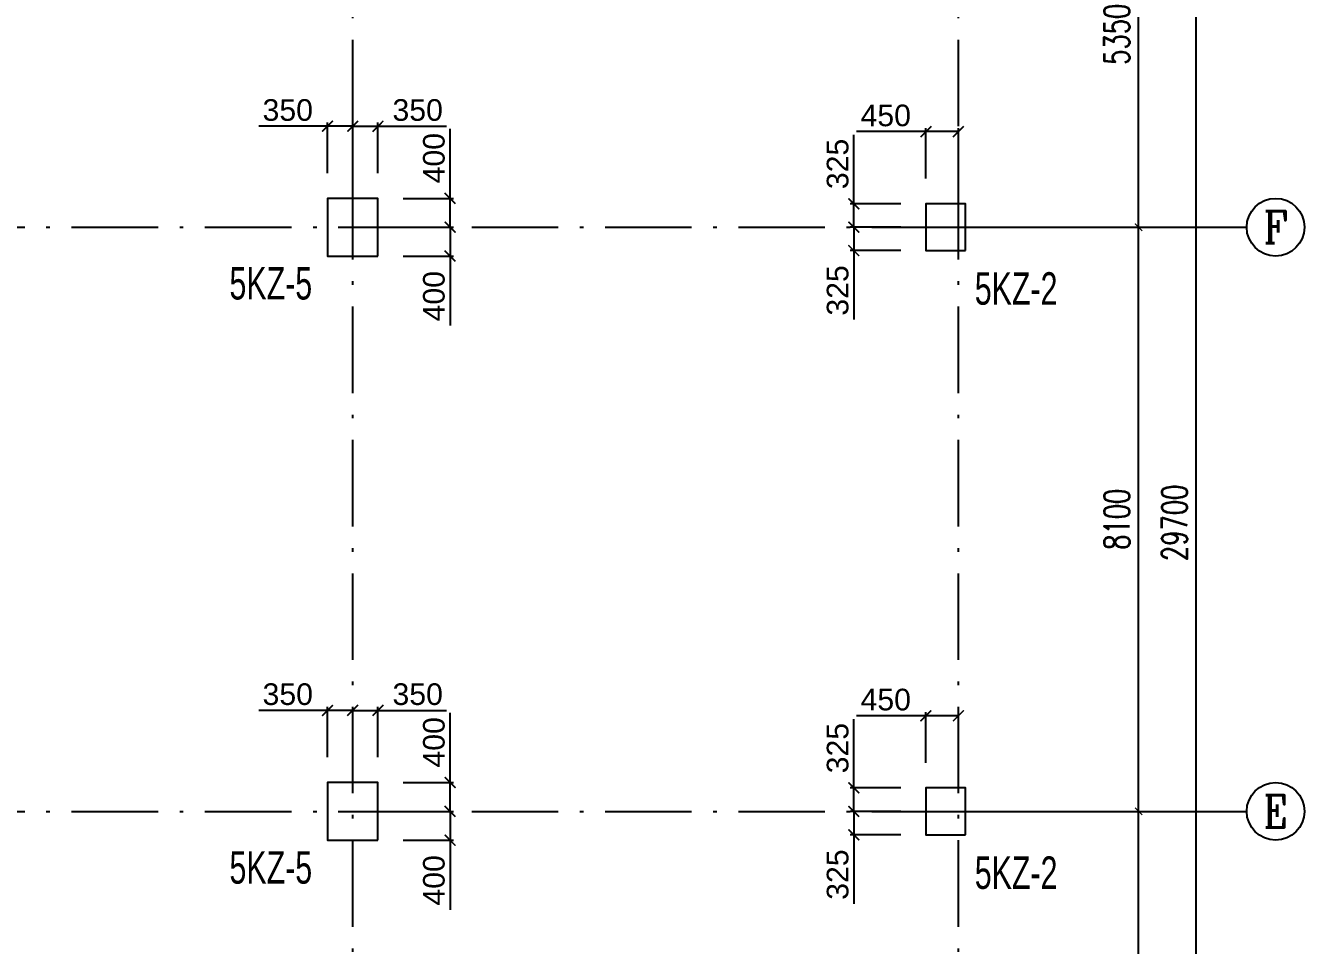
# Model space of a CAD drawing. Header units: millimetres. Extents: x -3831 to 465700, y 39900 to 106100.
# Drawn here: x 347963 to 365700, y 80591 to 93346 of the extents above; entities that cross this region are included whole.
import ezdxf
from ezdxf.enums import TextEntityAlignment as Align

# ---------------------------------------------------------------- set-up
doc = ezdxf.new("R2010")
doc.units = ezdxf.units.MM
doc.linetypes.add('线型2', pattern=[1850, 1200, -300, 50, -300])
for name, color, linetype in [('AXIS', 3, 'Continuous'), ('AXIS_TEXT', 7, 'Continuous'), ('column_dim', 90, 'Continuous'), ('DOTE', 10, '线型2')]:
    doc.layers.add(name, color=color, linetype=linetype)
doc.layers.add('S_Cl', color=2, linetype='Continuous', lineweight=25)
doc.layers.add('S_ColumFocus', color=2, linetype='Continuous', lineweight=9)
doc.styles.add('_TCH_AXIS', font='COMPLEX', dxfattribs={"bigfont": 'GBCBIG'})
doc.styles.add('_TCH_DIM_T3', font='SIMPLEX', dxfattribs={"width": 0.705882, "bigfont": 'GBCBIG'})
doc.styles.add('COMPLEX', font='COMPLEX')
doc.styles.get("Standard").update_dxf_attribs({"font": 'arial.ttf'})
doc.styles.add('xxxx', font='RIF.ttf')
doc.dimstyles.new('_TCH_ARCH&&100', dxfattribs={"dimtxt": 297.5, "dimasz": 100, "dimexe": 250, "dimexo": 300, "dimgap": 126.25, "dimtad": 1, "dimdec": 0, "dimzin": 0, "dimdsep": 46, "dimtxsty": '_TCH_DIM_T3', "dimblk": 'ARCHTICK', "dimcen": 0.09, "dimclrt": 7, "dimazin": 2, "dimtfac": 1, "dimtdec": 0, "dimtix": 1, "dimtmove": 2, "dimatfit": 3, "dimfxl": 100, "dimtolj": 1, "dimtzin": 0, "dimarcsym": 0})
doc.dimstyles.new('ISO-25', dxfattribs={"dimtxt": 2.5, "dimasz": 2.5, "dimexe": 1.25, "dimexo": 0.625, "dimtad": 1, "dimtxsty": 'Standard', "dimcen": 2.5, "dimadec": 0, "dimazin": 0, "dimtfac": 1, "dimtmove": 0, "dimatfit": 3, "dimfxl": 1, "dimarcsym": 0})

# ---------------------------------------------------------------- blocks, each defined once
blk = doc.blocks.new('_AXISO')
blk.add_circle((0, 0), 0.5)
at = {"layer": 'AXIS_TEXT', "style": 'COMPLEX', "width": 1.041667}
blk.add_attdef('A', text='', height=0.56, dxfattribs=at).set_placement((-0.25, -0.28), (0.25, -0.28), align=Align.FIT)
blk = doc.blocks.new('_ArchTick')
at = {"color": 0, "linetype": 'ByBlock', "const_width": 0.15}
blk.add_lwpolyline([(-0.5, -0.5), (0.5, 0.5)], dxfattribs=at)
blk = doc.blocks.new('*D460')
at = {"layer": 'AXIS', "color": 0, "lineweight": -2, "transparency": 16777216}
for p, q in [((361200, 82450), (363650, 82450)), ((363400, 77000), (363400, 82450)), ((361200, 77000), (363650, 77000))]:
    blk.add_line(p, q, dxfattribs=at)
at = {"layer": 'Defpoints', "color": 0, "transparency": 16777216}
for p in [(360900, 82450), (363400, 82450), (360900, 77000)]:
    blk.add_point(p, dxfattribs=at)
at = {"layer": 'AXIS', "color": 0, "lineweight": -2, "transparency": 16777216, "xscale": 100, "yscale": 100, "zscale": 100}
for p, rotation in [((363400, 82450), 90), ((363400, 77000), 270)]:
    blk.add_blockref('_ArchTick', p, dxfattribs=dict(at, rotation=rotation))
at = {"layer": 'AXIS', "color": 7, "transparency": 16777216, "insert": (363098.75, 79725), "char_height": 350, "attachment_point": 5, "rotation": 90, "style": '_TCH_DIM_T3'}
blk.add_mtext('\\A1;5450', dxfattribs=at)
blk = doc.blocks.new('*D461')
at = {"layer": 'AXIS', "color": 0, "lineweight": -2, "transparency": 16777216}
for p, q in [((361200, 90550), (363650, 90550)), ((363400, 82450), (363400, 90550)), ((361200, 82450), (363650, 82450))]:
    blk.add_line(p, q, dxfattribs=at)
at = {"layer": 'Defpoints', "color": 0, "transparency": 16777216}
for p in [(360900, 90550), (363400, 90550), (360900, 82450)]:
    blk.add_point(p, dxfattribs=at)
at = {"layer": 'AXIS', "color": 0, "lineweight": -2, "transparency": 16777216, "xscale": 100, "yscale": 100, "zscale": 100}
for p, rotation in [((363400, 90550), 90), ((363400, 82450), 270)]:
    blk.add_blockref('_ArchTick', p, dxfattribs=dict(at, rotation=rotation))
at = {"layer": 'AXIS', "color": 7, "transparency": 16777216, "insert": (363098.75, 86500), "char_height": 350, "attachment_point": 5, "rotation": 90, "style": '_TCH_DIM_T3'}
blk.add_mtext('\\A1;8100', dxfattribs=at)
blk = doc.blocks.new('*D462')
at = {"layer": 'AXIS', "color": 0, "lineweight": -2, "transparency": 16777216}
for p, q in [((361200, 95900.24988), (363650, 95900.24988)), ((363400, 90550), (363400, 95900.24988)), ((361200, 90550), (363650, 90550))]:
    blk.add_line(p, q, dxfattribs=at)
at = {"layer": 'Defpoints', "color": 0, "transparency": 16777216}
for p in [(360900, 95900.24988), (363400, 95900.24988), (360900, 90550)]:
    blk.add_point(p, dxfattribs=at)
at = {"layer": 'AXIS', "color": 0, "lineweight": -2, "transparency": 16777216, "xscale": 100, "yscale": 100, "zscale": 100}
for p, rotation in [((363400, 95900.24988), 90), ((363400, 90550), 270)]:
    blk.add_blockref('_ArchTick', p, dxfattribs=dict(at, rotation=rotation))
at = {"layer": 'AXIS', "color": 7, "transparency": 16777216, "insert": (363098.75, 93225.12494), "char_height": 350, "attachment_point": 5, "rotation": 90, "style": '_TCH_DIM_T3'}
blk.add_mtext('\\A1;5350', dxfattribs=at)
blk = doc.blocks.new('*D464')
at = {"layer": 'AXIS', "color": 0, "lineweight": -2, "transparency": 16777216}
for p, q in [((361200, 101300), (364450, 101300)), ((364200, 71600), (364200, 101300)), ((361200, 71600), (364450, 71600))]:
    blk.add_line(p, q, dxfattribs=at)
at = {"layer": 'Defpoints', "color": 0, "transparency": 16777216}
for p in [(360900, 101300), (364200, 101300), (360900, 71600)]:
    blk.add_point(p, dxfattribs=at)
at = {"layer": 'AXIS', "color": 0, "lineweight": -2, "transparency": 16777216, "xscale": 100, "yscale": 100, "zscale": 100}
for p, rotation in [((364200, 101300), 90), ((364200, 71600), 270)]:
    blk.add_blockref('_ArchTick', p, dxfattribs=dict(at, rotation=rotation))
at = {"layer": 'AXIS', "color": 7, "transparency": 16777216, "insert": (363899, 86450), "char_height": 350, "attachment_point": 5, "rotation": 90, "style": '_TCH_DIM_T3'}
blk.add_mtext('\\A1;29700', dxfattribs=at)
blk = doc.blocks.new('*D2017')
at = {"layer": 'column_dim', "color": 0, "lineweight": -2, "transparency": 16777216}
for p, q in [((359450, 90875), (359450, 91830)), ((360100, 90875), (359400, 90875)), ((359450, 90550), (359450, 90875)), ((360100, 90550), (359400, 90550))]:
    blk.add_line(p, q, dxfattribs=at)
at = {"layer": 'Defpoints', "color": 0, "transparency": 16777216}
for p in [(360450, 90875), (359450, 90550), (360450, 90550)]:
    blk.add_point(p, dxfattribs=at)
at = {"layer": 'column_dim', "color": 0, "lineweight": -2, "transparency": 16777216, "xscale": 150, "yscale": 150, "zscale": 150}
for p, rotation in [((359450, 90875), 90), ((359450, 90550), 270)]:
    blk.add_blockref('_ArchTick', p, dxfattribs=dict(at, rotation=rotation))
at = {"layer": 'column_dim', "color": 7, "transparency": 16777216, "insert": (359227, 91427), "char_height": 300, "attachment_point": 5, "rotation": 90}
blk.add_mtext('325', dxfattribs=at)
blk = doc.blocks.new('*D2018')
at = {"layer": 'column_dim', "color": 0, "lineweight": -2, "transparency": 16777216}
for p, q in [((360100, 90550), (359400, 90550)), ((359450, 90550), (359450, 90225)), ((360100, 90225), (359400, 90225)), ((359450, 90225), (359450, 89270))]:
    blk.add_line(p, q, dxfattribs=at)
at = {"layer": 'Defpoints', "color": 0, "transparency": 16777216}
for p in [(359450, 90550), (360450, 90550), (360450, 90225)]:
    blk.add_point(p, dxfattribs=at)
at = {"layer": 'column_dim', "color": 0, "lineweight": -2, "transparency": 16777216, "xscale": 150, "yscale": 150, "zscale": 150}
for p, rotation in [((359450, 90550), 90), ((359450, 90225), 270)]:
    blk.add_blockref('_ArchTick', p, dxfattribs=dict(at, rotation=rotation))
at = {"layer": 'column_dim', "color": 7, "transparency": 16777216, "insert": (359227, 89673), "char_height": 300, "attachment_point": 5, "rotation": 90}
blk.add_mtext('325', dxfattribs=at)
blk = doc.blocks.new('*D2019')
at = {"layer": 'column_dim', "color": 0, "lineweight": -2, "transparency": 16777216}
for p, q in [((360450, 91225), (360450, 91925)), ((360900, 91225), (360900, 91925)), ((360450, 91875), (359486, 91875)), ((360900, 91875), (360450, 91875))]:
    blk.add_line(p, q, dxfattribs=at)
at = {"layer": 'Defpoints', "color": 0, "transparency": 16777216}
for p in [(360900, 91875), (360450, 90875), (360900, 90875)]:
    blk.add_point(p, dxfattribs=at)
at = {"layer": 'column_dim', "color": 0, "lineweight": -2, "transparency": 16777216, "xscale": 150, "yscale": 150, "zscale": 150, "rotation": 180}
blk.add_blockref('_ArchTick', (360450, 91875), dxfattribs=at)
at = {"layer": 'column_dim', "color": 0, "lineweight": -2, "transparency": 16777216, "xscale": 150, "yscale": 150, "zscale": 150}
blk.add_blockref('_ArchTick', (360900, 91875), dxfattribs=at)
at = {"layer": 'column_dim', "color": 7, "transparency": 16777216, "insert": (359893, 92098), "char_height": 300, "attachment_point": 5}
blk.add_mtext('450', dxfattribs=at)
blk = doc.blocks.new('*D2020')
at = {"layer": 'column_dim', "color": 0, "lineweight": -2, "transparency": 16777216}
for p, q in [((359450, 82775), (359450, 83730)), ((360100, 82775), (359400, 82775)), ((359450, 82450), (359450, 82775)), ((360100, 82450), (359400, 82450))]:
    blk.add_line(p, q, dxfattribs=at)
at = {"layer": 'Defpoints', "color": 0, "transparency": 16777216}
for p in [(360450, 82775), (359450, 82450), (360450, 82450)]:
    blk.add_point(p, dxfattribs=at)
at = {"layer": 'column_dim', "color": 0, "lineweight": -2, "transparency": 16777216, "xscale": 150, "yscale": 150, "zscale": 150}
for p, rotation in [((359450, 82775), 90), ((359450, 82450), 270)]:
    blk.add_blockref('_ArchTick', p, dxfattribs=dict(at, rotation=rotation))
at = {"layer": 'column_dim', "color": 7, "transparency": 16777216, "insert": (359227, 83327), "char_height": 300, "attachment_point": 5, "rotation": 90}
blk.add_mtext('325', dxfattribs=at)
blk = doc.blocks.new('*D2021')
at = {"layer": 'column_dim', "color": 0, "lineweight": -2, "transparency": 16777216}
for p, q in [((360100, 82450), (359400, 82450)), ((359450, 82450), (359450, 82125)), ((360100, 82125), (359400, 82125)), ((359450, 82125), (359450, 81170))]:
    blk.add_line(p, q, dxfattribs=at)
at = {"layer": 'Defpoints', "color": 0, "transparency": 16777216}
for p in [(359450, 82450), (360450, 82450), (360450, 82125)]:
    blk.add_point(p, dxfattribs=at)
at = {"layer": 'column_dim', "color": 0, "lineweight": -2, "transparency": 16777216, "xscale": 150, "yscale": 150, "zscale": 150}
for p, rotation in [((359450, 82450), 90), ((359450, 82125), 270)]:
    blk.add_blockref('_ArchTick', p, dxfattribs=dict(at, rotation=rotation))
at = {"layer": 'column_dim', "color": 7, "transparency": 16777216, "insert": (359227, 81573), "char_height": 300, "attachment_point": 5, "rotation": 90}
blk.add_mtext('325', dxfattribs=at)
blk = doc.blocks.new('*D2022')
at = {"layer": 'column_dim', "color": 0, "lineweight": -2, "transparency": 16777216}
for p, q in [((360450, 83775), (359486, 83775)), ((360450, 83125), (360450, 83825)), ((360900, 83775), (360450, 83775)), ((360900, 83125), (360900, 83825))]:
    blk.add_line(p, q, dxfattribs=at)
at = {"layer": 'Defpoints', "color": 0, "transparency": 16777216}
for p in [(360900, 83775), (360450, 82775), (360900, 82775)]:
    blk.add_point(p, dxfattribs=at)
at = {"layer": 'column_dim', "color": 0, "lineweight": -2, "transparency": 16777216, "xscale": 150, "yscale": 150, "zscale": 150, "rotation": 180}
blk.add_blockref('_ArchTick', (360450, 83775), dxfattribs=at)
at = {"layer": 'column_dim', "color": 0, "lineweight": -2, "transparency": 16777216, "xscale": 150, "yscale": 150, "zscale": 150}
blk.add_blockref('_ArchTick', (360900, 83775), dxfattribs=at)
at = {"layer": 'column_dim', "color": 7, "transparency": 16777216, "insert": (359893, 83998), "char_height": 300, "attachment_point": 5}
blk.add_mtext('450', dxfattribs=at)
blk = doc.blocks.new('*D2034')
at = {"layer": 'column_dim', "color": 0, "lineweight": -2, "transparency": 16777216}
for p, q in [((353200, 90550), (353900, 90550)), ((353850, 90550), (353850, 90150)), ((353200, 90150), (353900, 90150)), ((353850, 90150), (353850, 89186))]:
    blk.add_line(p, q, dxfattribs=at)
at = {"layer": 'Defpoints', "color": 0, "transparency": 16777216}
for p in [(352850, 90550), (353850, 90550), (352850, 90150)]:
    blk.add_point(p, dxfattribs=at)
at = {"layer": 'column_dim', "color": 0, "lineweight": -2, "transparency": 16777216, "xscale": 150, "yscale": 150, "zscale": 150}
for p, rotation in [((353850, 90550), 90), ((353850, 90150), 270)]:
    blk.add_blockref('_ArchTick', p, dxfattribs=dict(at, rotation=rotation))
at = {"layer": 'column_dim', "color": 7, "transparency": 16777216, "insert": (353627, 89593), "char_height": 300, "attachment_point": 5, "rotation": 90}
blk.add_mtext('400', dxfattribs=at)
blk = doc.blocks.new('*D2035')
at = {"layer": 'column_dim', "color": 0, "lineweight": -2, "transparency": 16777216}
for p, q in [((353850, 90950), (353850, 91914)), ((353200, 90950), (353900, 90950)), ((353850, 90550), (353850, 90950)), ((353200, 90550), (353900, 90550))]:
    blk.add_line(p, q, dxfattribs=at)
at = {"layer": 'Defpoints', "color": 0, "transparency": 16777216}
for p in [(352850, 90950), (352850, 90550), (353850, 90550)]:
    blk.add_point(p, dxfattribs=at)
at = {"layer": 'column_dim', "color": 0, "lineweight": -2, "transparency": 16777216, "xscale": 150, "yscale": 150, "zscale": 150}
for p, rotation in [((353850, 90950), 90), ((353850, 90550), 270)]:
    blk.add_blockref('_ArchTick', p, dxfattribs=dict(at, rotation=rotation))
at = {"layer": 'column_dim', "color": 7, "transparency": 16777216, "insert": (353627, 91507), "char_height": 300, "attachment_point": 5, "rotation": 90}
blk.add_mtext('400', dxfattribs=at)
blk = doc.blocks.new('*D2036')
at = {"layer": 'column_dim', "color": 0, "lineweight": -2, "transparency": 16777216}
for p, q in [((352500, 91300), (352500, 92000)), ((352500, 91950), (352850, 91950)), ((352850, 91300), (352850, 92000)), ((352850, 91950), (353802, 91950))]:
    blk.add_line(p, q, dxfattribs=at)
at = {"layer": 'Defpoints', "color": 0, "transparency": 16777216}
for p in [(352500, 91950), (352500, 90950), (352850, 90950)]:
    blk.add_point(p, dxfattribs=at)
at = {"layer": 'column_dim', "color": 0, "lineweight": -2, "transparency": 16777216, "xscale": 150, "yscale": 150, "zscale": 150, "rotation": 180}
blk.add_blockref('_ArchTick', (352500, 91950), dxfattribs=at)
at = {"layer": 'column_dim', "color": 0, "lineweight": -2, "transparency": 16777216, "xscale": 150, "yscale": 150, "zscale": 150}
blk.add_blockref('_ArchTick', (352850, 91950), dxfattribs=at)
at = {"layer": 'column_dim', "color": 7, "transparency": 16777216, "insert": (353401, 92173), "char_height": 300, "attachment_point": 5}
blk.add_mtext('350', dxfattribs=at)
blk = doc.blocks.new('*D2037')
at = {"layer": 'column_dim', "color": 0, "lineweight": -2, "transparency": 16777216}
for p, q in [((352150, 91950), (351198, 91950)), ((352150, 91300), (352150, 92000)), ((352500, 91950), (352150, 91950)), ((352500, 91300), (352500, 92000))]:
    blk.add_line(p, q, dxfattribs=at)
at = {"layer": 'Defpoints', "color": 0, "transparency": 16777216}
for p in [(352500, 91950), (352150, 90950), (352500, 90950)]:
    blk.add_point(p, dxfattribs=at)
at = {"layer": 'column_dim', "color": 0, "lineweight": -2, "transparency": 16777216, "xscale": 150, "yscale": 150, "zscale": 150, "rotation": 180}
blk.add_blockref('_ArchTick', (352150, 91950), dxfattribs=at)
at = {"layer": 'column_dim', "color": 0, "lineweight": -2, "transparency": 16777216, "xscale": 150, "yscale": 150, "zscale": 150}
blk.add_blockref('_ArchTick', (352500, 91950), dxfattribs=at)
at = {"layer": 'column_dim', "color": 7, "transparency": 16777216, "insert": (351599, 92173), "char_height": 300, "attachment_point": 5}
blk.add_mtext('350', dxfattribs=at)
blk = doc.blocks.new('*D2038')
at = {"layer": 'column_dim', "color": 0, "lineweight": -2, "transparency": 16777216}
for p, q in [((353200, 82450), (353900, 82450)), ((353850, 82450), (353850, 82050)), ((353200, 82050), (353900, 82050)), ((353850, 82050), (353850, 81086))]:
    blk.add_line(p, q, dxfattribs=at)
at = {"layer": 'Defpoints', "color": 0, "transparency": 16777216}
for p in [(352850, 82450), (353850, 82450), (352850, 82050)]:
    blk.add_point(p, dxfattribs=at)
at = {"layer": 'column_dim', "color": 0, "lineweight": -2, "transparency": 16777216, "xscale": 150, "yscale": 150, "zscale": 150}
for p, rotation in [((353850, 82450), 90), ((353850, 82050), 270)]:
    blk.add_blockref('_ArchTick', p, dxfattribs=dict(at, rotation=rotation))
at = {"layer": 'column_dim', "color": 7, "transparency": 16777216, "insert": (353627, 81493), "char_height": 300, "attachment_point": 5, "rotation": 90}
blk.add_mtext('400', dxfattribs=at)
blk = doc.blocks.new('*D2039')
at = {"layer": 'column_dim', "color": 0, "lineweight": -2, "transparency": 16777216}
for p, q in [((353850, 82850), (353850, 83814)), ((353200, 82850), (353900, 82850)), ((353850, 82450), (353850, 82850)), ((353200, 82450), (353900, 82450))]:
    blk.add_line(p, q, dxfattribs=at)
at = {"layer": 'Defpoints', "color": 0, "transparency": 16777216}
for p in [(352850, 82850), (352850, 82450), (353850, 82450)]:
    blk.add_point(p, dxfattribs=at)
at = {"layer": 'column_dim', "color": 0, "lineweight": -2, "transparency": 16777216, "xscale": 150, "yscale": 150, "zscale": 150}
for p, rotation in [((353850, 82850), 90), ((353850, 82450), 270)]:
    blk.add_blockref('_ArchTick', p, dxfattribs=dict(at, rotation=rotation))
at = {"layer": 'column_dim', "color": 7, "transparency": 16777216, "insert": (353627, 83407), "char_height": 300, "attachment_point": 5, "rotation": 90}
blk.add_mtext('400', dxfattribs=at)
blk = doc.blocks.new('*D2040')
at = {"layer": 'column_dim', "color": 0, "lineweight": -2, "transparency": 16777216}
for p, q in [((352500, 83200), (352500, 83900)), ((352850, 83200), (352850, 83900)), ((352500, 83850), (352850, 83850)), ((352850, 83850), (353802, 83850))]:
    blk.add_line(p, q, dxfattribs=at)
at = {"layer": 'Defpoints', "color": 0, "transparency": 16777216}
for p in [(352500, 83850), (352500, 82850), (352850, 82850)]:
    blk.add_point(p, dxfattribs=at)
at = {"layer": 'column_dim', "color": 0, "lineweight": -2, "transparency": 16777216, "xscale": 150, "yscale": 150, "zscale": 150, "rotation": 180}
blk.add_blockref('_ArchTick', (352500, 83850), dxfattribs=at)
at = {"layer": 'column_dim', "color": 0, "lineweight": -2, "transparency": 16777216, "xscale": 150, "yscale": 150, "zscale": 150}
blk.add_blockref('_ArchTick', (352850, 83850), dxfattribs=at)
at = {"layer": 'column_dim', "color": 7, "transparency": 16777216, "insert": (353401, 84073), "char_height": 300, "attachment_point": 5}
blk.add_mtext('350', dxfattribs=at)
blk = doc.blocks.new('*D2041')
at = {"layer": 'column_dim', "color": 0, "lineweight": -2, "transparency": 16777216}
for p, q in [((352150, 83200), (352150, 83900)), ((352500, 83200), (352500, 83900)), ((352150, 83850), (351198, 83850)), ((352500, 83850), (352150, 83850))]:
    blk.add_line(p, q, dxfattribs=at)
at = {"layer": 'Defpoints', "color": 0, "transparency": 16777216}
for p in [(352500, 83850), (352150, 82850), (352500, 82850)]:
    blk.add_point(p, dxfattribs=at)
at = {"layer": 'column_dim', "color": 0, "lineweight": -2, "transparency": 16777216, "xscale": 150, "yscale": 150, "zscale": 150, "rotation": 180}
blk.add_blockref('_ArchTick', (352150, 83850), dxfattribs=at)
at = {"layer": 'column_dim', "color": 0, "lineweight": -2, "transparency": 16777216, "xscale": 150, "yscale": 150, "zscale": 150}
blk.add_blockref('_ArchTick', (352500, 83850), dxfattribs=at)
at = {"layer": 'column_dim', "color": 7, "transparency": 16777216, "insert": (351599, 84073), "char_height": 300, "attachment_point": 5}
blk.add_mtext('350', dxfattribs=at)

msp = doc.modelspace()

# ---------------------------------------------------------------- linework, layer by layer
at = {"layer": 'AXIS'}
for p, q in [((360900, 90550), (364900, 90550)), ((360900, 82450), (364900, 82450))]:
    msp.add_line(p, q, dxfattribs=at)
at = {"layer": 'DOTE'}
for p, q in [((352500, 71600), (352500, 101300)), ((360900, 71600), (360900, 101300)), ((311600, 90550), (360900, 90550)), ((311600, 82450), (360900, 82450))]:
    msp.add_line(p, q, dxfattribs=at)
at = {"layer": 'S_Cl'}
for points in [[(352850, 90150), (352850, 90950), (352150, 90950), (352150, 90150)], [(361000, 90225), (361000, 90875), (360450, 90875), (360450, 90225)], [(352850, 82050), (352850, 82850), (352150, 82850), (352150, 82050)], [(361000, 82125), (361000, 82775), (360450, 82775), (360450, 82125)]]:
    msp.add_lwpolyline(points, close=True, dxfattribs=at)

# ---------------------------------------------------------------- block references
at = {"layer": 'AXIS'}
ref = msp.add_blockref('_AXISO', (365300, 90550), dxfattribs=dict(at, xscale=800, yscale=800, zscale=800))
ref.add_attrib('A', 'F', dxfattribs={"layer": 'AXIS_TEXT', "height": 445.44176, "style": '_TCH_AXIS'}).set_placement((365130.3079, 90327.27912), (365469.6921, 90327.27912), align=Align.FIT)
ref = msp.add_blockref('_AXISO', (365300, 82450), dxfattribs=dict(at, xscale=800, yscale=800, zscale=800))
ref.add_attrib('A', 'E', dxfattribs={"layer": 'AXIS_TEXT', "height": 445.44176, "style": '_TCH_AXIS'}).set_placement((365130.3079, 82227.27912), (365469.6921, 82227.27912), align=Align.FIT)

# ---------------------------------------------------------------- texts
at = {"layer": 'S_ColumFocus', "char_height": 450, "attachment_point": 5, "style": 'xxxx'}
for s, insert, width in [('{\\W0.7;5KZ-5}', (351363.92096, 89769.37245), 845.875), ('{\\W0.7;5KZ-2}', (361701.23369, 89696.98436), 979.875), ('{\\W0.7;5KZ-5}', (351363.92096, 81669.37245), 845.875), ('{\\W0.7;5KZ-2}', (361701.23369, 81596.98436), 979.875)]:
    msp.add_mtext(s, dxfattribs=dict(at, insert=insert, width=width))

# ---------------------------------------------------------------- dimensions: what is measured, and where the dimension line sits
at = {"layer": 'AXIS'}
for p1, p2, distance, picture, middle in [((360900, 71600), (360900, 101300.30933), -3300, '*D464', (363898.75, 86450.15466)), ((360900, 90550), (360900, 95900.24988), -2500, '*D462', (363098.75, 93225.12494)), ((360900, 82450), (360900, 90550), -2500, '*D461', (363098.75, 86500)), ((360900, 77000), (360900, 82450), -2500, '*D460', (363098.75, 79725))]:
    dim = msp.add_aligned_dim(p1=p1, p2=p2, distance=distance, dimstyle='_TCH_ARCH&&100', override={"dimtxt": 350}, dxfattribs=at)
    dim.commit()
    dim.dimension.update_dxf_attribs({"geometry": picture, "text_midpoint": middle})
at = {"layer": 'column_dim'}
for p1, p2, distance, picture, middle in [((352150, 90950), (352500, 90950), 1000, '*D2037', (351599.20191, 92173.27422)), ((352850, 90950), (352500, 90950), -1000, '*D2036', (353400.79809, 92173.27422)), ((360450, 90875), (360900, 90875), 1000, '*D2019', (359893.06276, 92098.1719)), ((352850, 90950), (352850, 90550), 1000, '*D2035', (353626.8281, 91506.93724)), ((360450, 90875), (360450, 90550), -1000, '*D2017', (359226.72578, 91427.4352)), ((352850, 90150), (352850, 90550), -1000, '*D2034', (353626.8281, 89593.06276)), ((360450, 90225), (360450, 90550), 1000, '*D2018', (359226.72578, 89672.5648)), ((352150, 82850), (352500, 82850), 1000, '*D2041', (351599.20191, 84073.27422)), ((352850, 82850), (352500, 82850), -1000, '*D2040', (353400.79809, 84073.27422)), ((360450, 82775), (360900, 82775), 1000, '*D2022', (359893.06276, 83998.1719)), ((352850, 82850), (352850, 82450), 1000, '*D2039', (353626.8281, 83406.93724)), ((360450, 82775), (360450, 82450), -1000, '*D2020', (359226.72578, 83327.4352)), ((352850, 82050), (352850, 82450), -1000, '*D2038', (353626.8281, 81493.06276)), ((360450, 82125), (360450, 82450), 1000, '*D2021', (359226.72578, 81572.5648))]:
    dim = msp.add_aligned_dim(p1=p1, p2=p2, distance=distance, dimstyle='ISO-25', override={"dimtxt": 300, "dimasz": 150, "dimexe": 50, "dimexo": 350, "dimgap": 70, "dimjust": 1, "dimblk1": 'ArchTick', "dimblk2": 'ArchTick', "dimsah": 1, "dimclrt": 7}, dxfattribs=at)
    dim.commit()
    dim.dimension.update_dxf_attribs({"geometry": picture, "text_midpoint": middle})

doc.saveas('drawing.dxf')
